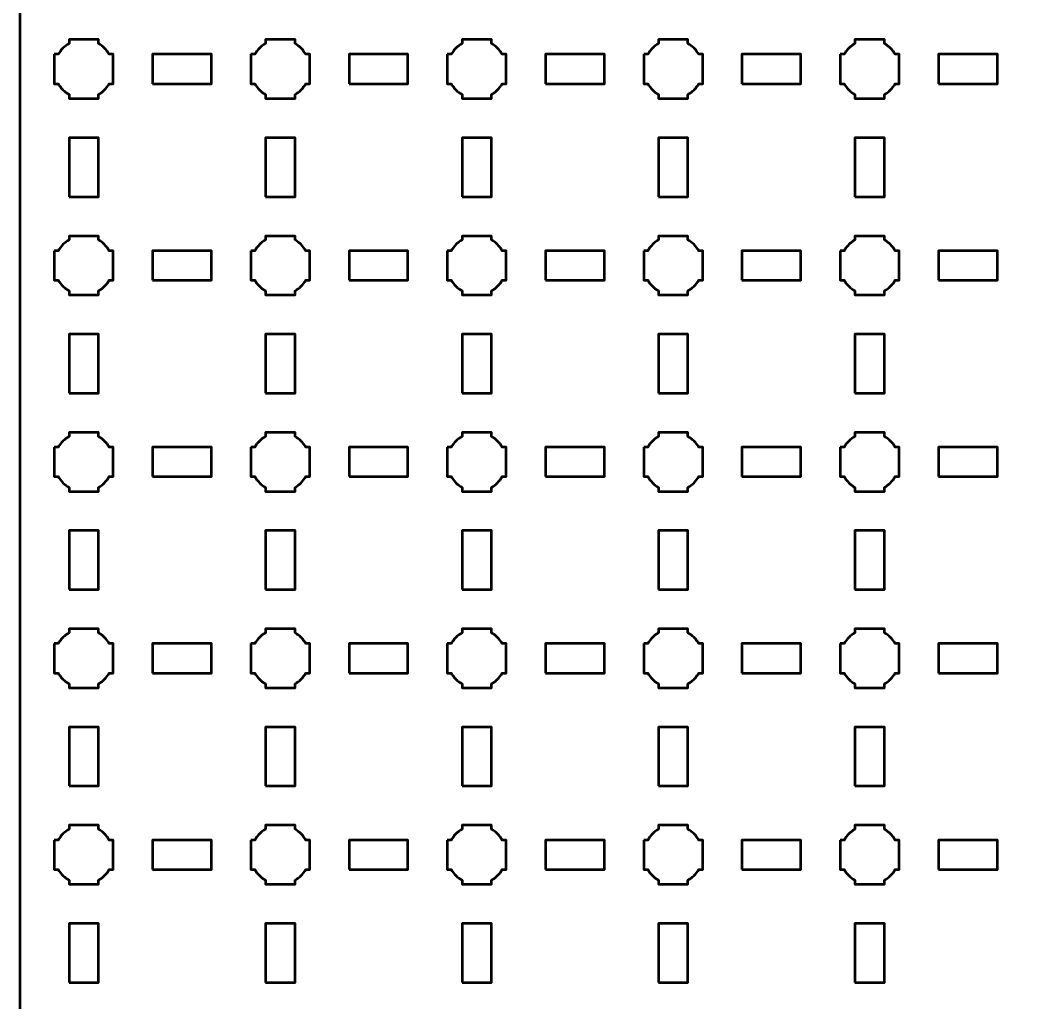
# Model space of a CAD drawing. Header units: centimetres. Extents: x -31.1 to 10.2, y -35.5 to 5.8.
# Drawn here: x -31.15 to -21, y -14.35 to -4.35 of the extents above; entities that cross this region are included whole.
import ezdxf

# ---------------------------------------------------------------- set-up
doc = ezdxf.new("R2010")
doc.units = ezdxf.units.CM
doc.header["$MEASUREMENT"] = 0
doc.layers.add('Layer 1', color=7, linetype='Continuous')

msp = doc.modelspace()

# ---------------------------------------------------------------- linework, layer by layer
at = {"layer": 'Layer 1', "color": 250, "lineweight": 53}
for points in [[(-29.8, -5), (-29.2, -5), (-29.2, -4.7), (-29.8, -4.7), (-29.8, -5)], [(-27.8, -5), (-27.2, -5), (-27.2, -4.7), (-27.8, -4.7), (-27.8, -5)], [(-25.8, -5), (-25.2, -5), (-25.2, -4.7), (-25.8, -4.7), (-25.8, -5)], [(-23.8, -5), (-23.2, -5), (-23.2, -4.7), (-23.8, -4.7), (-23.8, -5)], [(-21.8, -5), (-21.2, -5), (-21.2, -4.7), (-21.8, -4.7), (-21.8, -5)], [(-30.65, -6.15), (-30.35, -6.15), (-30.35, -5.55), (-30.65, -5.55), (-30.65, -6.15)], [(-28.65, -6.15), (-28.35, -6.15), (-28.35, -5.55), (-28.65, -5.55), (-28.65, -6.15)], [(-26.65, -6.15), (-26.35, -6.15), (-26.35, -5.55), (-26.65, -5.55), (-26.65, -6.15)], [(-24.65, -6.15), (-24.35, -6.15), (-24.35, -5.55), (-24.65, -5.55), (-24.65, -6.15)], [(-22.65, -6.15), (-22.35, -6.15), (-22.35, -5.55), (-22.65, -5.55), (-22.65, -6.15)], [(-29.8, -7), (-29.2, -7), (-29.2, -6.7), (-29.8, -6.7), (-29.8, -7)], [(-27.8, -7), (-27.2, -7), (-27.2, -6.7), (-27.8, -6.7), (-27.8, -7)], [(-25.8, -7), (-25.2, -7), (-25.2, -6.7), (-25.8, -6.7), (-25.8, -7)], [(-23.8, -7), (-23.2, -7), (-23.2, -6.7), (-23.8, -6.7), (-23.8, -7)], [(-21.8, -7), (-21.2, -7), (-21.2, -6.7), (-21.8, -6.7), (-21.8, -7)], [(-30.65, -8.15), (-30.35, -8.15), (-30.35, -7.55), (-30.65, -7.55), (-30.65, -8.15)], [(-28.65, -8.15), (-28.35, -8.15), (-28.35, -7.55), (-28.65, -7.55), (-28.65, -8.15)], [(-26.65, -8.15), (-26.35, -8.15), (-26.35, -7.55), (-26.65, -7.55), (-26.65, -8.15)], [(-24.65, -8.15), (-24.35, -8.15), (-24.35, -7.55), (-24.65, -7.55), (-24.65, -8.15)], [(-22.65, -8.15), (-22.35, -8.15), (-22.35, -7.55), (-22.65, -7.55), (-22.65, -8.15)], [(-29.8, -9), (-29.2, -9), (-29.2, -8.7), (-29.8, -8.7), (-29.8, -9)], [(-27.8, -9), (-27.2, -9), (-27.2, -8.7), (-27.8, -8.7), (-27.8, -9)], [(-25.8, -9), (-25.2, -9), (-25.2, -8.7), (-25.8, -8.7), (-25.8, -9)], [(-23.8, -9), (-23.2, -9), (-23.2, -8.7), (-23.8, -8.7), (-23.8, -9)], [(-21.8, -9), (-21.2, -9), (-21.2, -8.7), (-21.8, -8.7), (-21.8, -9)], [(-30.65, -10.15), (-30.35, -10.15), (-30.35, -9.55), (-30.65, -9.55), (-30.65, -10.15)], [(-28.65, -10.15), (-28.35, -10.15), (-28.35, -9.55), (-28.65, -9.55), (-28.65, -10.15)], [(-26.65, -10.15), (-26.35, -10.15), (-26.35, -9.55), (-26.65, -9.55), (-26.65, -10.15)], [(-24.65, -10.15), (-24.35, -10.15), (-24.35, -9.55), (-24.65, -9.55), (-24.65, -10.15)], [(-22.65, -10.15), (-22.35, -10.15), (-22.35, -9.55), (-22.65, -9.55), (-22.65, -10.15)], [(-29.8, -11), (-29.2, -11), (-29.2, -10.7), (-29.8, -10.7), (-29.8, -11)], [(-27.8, -11), (-27.2, -11), (-27.2, -10.7), (-27.8, -10.7), (-27.8, -11)], [(-25.8, -11), (-25.2, -11), (-25.2, -10.7), (-25.8, -10.7), (-25.8, -11)], [(-23.8, -11), (-23.2, -11), (-23.2, -10.7), (-23.8, -10.7), (-23.8, -11)], [(-21.8, -11), (-21.2, -11), (-21.2, -10.7), (-21.8, -10.7), (-21.8, -11)], [(-30.65, -12.15), (-30.35, -12.15), (-30.35, -11.55), (-30.65, -11.55), (-30.65, -12.15)], [(-28.65, -12.15), (-28.35, -12.15), (-28.35, -11.55), (-28.65, -11.55), (-28.65, -12.15)], [(-26.65, -12.15), (-26.35, -12.15), (-26.35, -11.55), (-26.65, -11.55), (-26.65, -12.15)], [(-24.65, -12.15), (-24.35, -12.15), (-24.35, -11.55), (-24.65, -11.55), (-24.65, -12.15)], [(-22.65, -12.15), (-22.35, -12.15), (-22.35, -11.55), (-22.65, -11.55), (-22.65, -12.15)], [(-29.8, -13), (-29.2, -13), (-29.2, -12.7), (-29.8, -12.7), (-29.8, -13)], [(-27.8, -13), (-27.2, -13), (-27.2, -12.7), (-27.8, -12.7), (-27.8, -13)], [(-25.8, -13), (-25.2, -13), (-25.2, -12.7), (-25.8, -12.7), (-25.8, -13)], [(-23.8, -13), (-23.2, -13), (-23.2, -12.7), (-23.8, -12.7), (-23.8, -13)], [(-21.8, -13), (-21.2, -13), (-21.2, -12.7), (-21.8, -12.7), (-21.8, -13)], [(-30.65, -14.15), (-30.35, -14.15), (-30.35, -13.55), (-30.65, -13.55), (-30.65, -14.15)], [(-28.65, -14.15), (-28.35, -14.15), (-28.35, -13.55), (-28.65, -13.55), (-28.65, -14.15)], [(-26.65, -14.15), (-26.35, -14.15), (-26.35, -13.55), (-26.65, -13.55), (-26.65, -14.15)], [(-24.65, -14.15), (-24.35, -14.15), (-24.35, -13.55), (-24.65, -13.55), (-24.65, -14.15)], [(-22.65, -14.15), (-22.35, -14.15), (-22.35, -13.55), (-22.65, -13.55), (-22.65, -14.15)]]:
    msp.add_lwpolyline(points, close=True, dxfattribs=at)
msp.add_open_spline([(-31.15, -35), (-31.15, -35), (-31.15, 5.3), (-31.15, 5.3), (-31.15, 5.3), (-31.15, 5.57609), (-30.92609, 5.8), (-30.65, 5.8), (-30.65, 5.8), (-30.65, 5.8), (9.65, 5.8), (9.65, 5.8), (9.65, 5.8), (9.92609, 5.8), (10.15, 5.57609), (10.15, 5.3), (10.15, 5.3), (10.15, 5.3), (10.15, -35), (10.15, -35), (10.15, -35), (10.15, -35.27609), (9.92609, -35.5), (9.65, -35.5), (9.65, -35.5), (9.65, -35.5), (-30.65, -35.5), (-30.65, -35.5), (-30.65, -35.5), (-30.92609, -35.5), (-31.15, -35.27609), (-31.15, -35)], degree=3, knots=[0, 0, 0, 0, 0.125, 0.125, 0.125, 0.125, 0.25, 0.25, 0.25, 0.25, 0.375, 0.375, 0.375, 0.375, 0.5, 0.5, 0.5, 0.5, 0.625, 0.625, 0.625, 0.625, 0.75, 0.75, 0.75, 0.75, 0.875, 0.875, 0.875, 0.875, 1, 1, 1, 1], dxfattribs=at)
at = {"layer": 'Layer 1', "lineweight": 53}
for points in [[(-30.8, -4.7), (-30.8, -4.7), (-30.75985, -4.7), (-30.75985, -4.7), (-30.75985, -4.7), (-30.7335, -4.65447), (-30.69553, -4.6165), (-30.65, -4.59015), (-30.65, -4.59015), (-30.65, -4.59015), (-30.65, -4.55), (-30.65, -4.55), (-30.65, -4.55), (-30.65, -4.55), (-30.5, -4.55), (-30.5, -4.55), (-30.5, -4.55), (-30.5, -4.55), (-30.35, -4.55), (-30.35, -4.55), (-30.35, -4.55), (-30.35, -4.55), (-30.35, -4.59015), (-30.35, -4.59015), (-30.35, -4.59015), (-30.30447, -4.6165), (-30.2665, -4.65447), (-30.24015, -4.7), (-30.24015, -4.7), (-30.24015, -4.7), (-30.2, -4.7), (-30.2, -4.7), (-30.2, -4.7), (-30.2, -4.7), (-30.2, -4.85), (-30.2, -4.85), (-30.2, -4.85), (-30.2, -4.85), (-30.2, -5), (-30.2, -5), (-30.2, -5), (-30.2, -5), (-30.24015, -5), (-30.24015, -5), (-30.24015, -5), (-30.2665, -5.04553), (-30.30447, -5.0835), (-30.35, -5.10985), (-30.35, -5.10985), (-30.35, -5.10985), (-30.35, -5.15), (-30.35, -5.15), (-30.35, -5.15), (-30.35, -5.15), (-30.5, -5.15), (-30.5, -5.15), (-30.5, -5.15), (-30.5, -5.15), (-30.65, -5.15), (-30.65, -5.15), (-30.65, -5.15), (-30.65, -5.15), (-30.65, -5.10985), (-30.65, -5.10985), (-30.65, -5.10985), (-30.69553, -5.0835), (-30.7335, -5.04553), (-30.75985, -5), (-30.75985, -5), (-30.75985, -5), (-30.8, -5), (-30.8, -5), (-30.8, -5), (-30.8, -5), (-30.8, -4.85), (-30.8, -4.85), (-30.8, -4.85), (-30.8, -4.85), (-30.8, -4.7), (-30.8, -4.7)], [(-28.8, -4.7), (-28.8, -4.7), (-28.75985, -4.7), (-28.75985, -4.7), (-28.75985, -4.7), (-28.7335, -4.65447), (-28.69553, -4.6165), (-28.65, -4.59015), (-28.65, -4.59015), (-28.65, -4.59015), (-28.65, -4.55), (-28.65, -4.55), (-28.65, -4.55), (-28.65, -4.55), (-28.5, -4.55), (-28.5, -4.55), (-28.5, -4.55), (-28.5, -4.55), (-28.35, -4.55), (-28.35, -4.55), (-28.35, -4.55), (-28.35, -4.55), (-28.35, -4.59015), (-28.35, -4.59015), (-28.35, -4.59015), (-28.30447, -4.6165), (-28.2665, -4.65447), (-28.24015, -4.7), (-28.24015, -4.7), (-28.24015, -4.7), (-28.2, -4.7), (-28.2, -4.7), (-28.2, -4.7), (-28.2, -4.7), (-28.2, -4.85), (-28.2, -4.85), (-28.2, -4.85), (-28.2, -4.85), (-28.2, -5), (-28.2, -5), (-28.2, -5), (-28.2, -5), (-28.24015, -5), (-28.24015, -5), (-28.24015, -5), (-28.2665, -5.04553), (-28.30447, -5.0835), (-28.35, -5.10985), (-28.35, -5.10985), (-28.35, -5.10985), (-28.35, -5.15), (-28.35, -5.15), (-28.35, -5.15), (-28.35, -5.15), (-28.5, -5.15), (-28.5, -5.15), (-28.5, -5.15), (-28.5, -5.15), (-28.65, -5.15), (-28.65, -5.15), (-28.65, -5.15), (-28.65, -5.15), (-28.65, -5.10985), (-28.65, -5.10985), (-28.65, -5.10985), (-28.69553, -5.0835), (-28.7335, -5.04553), (-28.75985, -5), (-28.75985, -5), (-28.75985, -5), (-28.8, -5), (-28.8, -5), (-28.8, -5), (-28.8, -5), (-28.8, -4.85), (-28.8, -4.85), (-28.8, -4.85), (-28.8, -4.85), (-28.8, -4.7), (-28.8, -4.7)], [(-26.8, -4.7), (-26.8, -4.7), (-26.75985, -4.7), (-26.75985, -4.7), (-26.75985, -4.7), (-26.7335, -4.65447), (-26.69553, -4.6165), (-26.65, -4.59015), (-26.65, -4.59015), (-26.65, -4.59015), (-26.65, -4.55), (-26.65, -4.55), (-26.65, -4.55), (-26.65, -4.55), (-26.5, -4.55), (-26.5, -4.55), (-26.5, -4.55), (-26.5, -4.55), (-26.35, -4.55), (-26.35, -4.55), (-26.35, -4.55), (-26.35, -4.55), (-26.35, -4.59015), (-26.35, -4.59015), (-26.35, -4.59015), (-26.30447, -4.6165), (-26.2665, -4.65447), (-26.24015, -4.7), (-26.24015, -4.7), (-26.24015, -4.7), (-26.2, -4.7), (-26.2, -4.7), (-26.2, -4.7), (-26.2, -4.7), (-26.2, -4.85), (-26.2, -4.85), (-26.2, -4.85), (-26.2, -4.85), (-26.2, -5), (-26.2, -5), (-26.2, -5), (-26.2, -5), (-26.24015, -5), (-26.24015, -5), (-26.24015, -5), (-26.2665, -5.04553), (-26.30447, -5.0835), (-26.35, -5.10985), (-26.35, -5.10985), (-26.35, -5.10985), (-26.35, -5.15), (-26.35, -5.15), (-26.35, -5.15), (-26.35, -5.15), (-26.5, -5.15), (-26.5, -5.15), (-26.5, -5.15), (-26.5, -5.15), (-26.65, -5.15), (-26.65, -5.15), (-26.65, -5.15), (-26.65, -5.15), (-26.65, -5.10985), (-26.65, -5.10985), (-26.65, -5.10985), (-26.69553, -5.0835), (-26.7335, -5.04553), (-26.75985, -5), (-26.75985, -5), (-26.75985, -5), (-26.8, -5), (-26.8, -5), (-26.8, -5), (-26.8, -5), (-26.8, -4.85), (-26.8, -4.85), (-26.8, -4.85), (-26.8, -4.85), (-26.8, -4.7), (-26.8, -4.7)], [(-24.8, -4.7), (-24.8, -4.7), (-24.75985, -4.7), (-24.75985, -4.7), (-24.75985, -4.7), (-24.7335, -4.65447), (-24.69553, -4.6165), (-24.65, -4.59015), (-24.65, -4.59015), (-24.65, -4.59015), (-24.65, -4.55), (-24.65, -4.55), (-24.65, -4.55), (-24.65, -4.55), (-24.5, -4.55), (-24.5, -4.55), (-24.5, -4.55), (-24.5, -4.55), (-24.35, -4.55), (-24.35, -4.55), (-24.35, -4.55), (-24.35, -4.55), (-24.35, -4.59015), (-24.35, -4.59015), (-24.35, -4.59015), (-24.30447, -4.6165), (-24.2665, -4.65447), (-24.24015, -4.7), (-24.24015, -4.7), (-24.24015, -4.7), (-24.2, -4.7), (-24.2, -4.7), (-24.2, -4.7), (-24.2, -4.7), (-24.2, -4.85), (-24.2, -4.85), (-24.2, -4.85), (-24.2, -4.85), (-24.2, -5), (-24.2, -5), (-24.2, -5), (-24.2, -5), (-24.24015, -5), (-24.24015, -5), (-24.24015, -5), (-24.2665, -5.04553), (-24.30447, -5.0835), (-24.35, -5.10985), (-24.35, -5.10985), (-24.35, -5.10985), (-24.35, -5.15), (-24.35, -5.15), (-24.35, -5.15), (-24.35, -5.15), (-24.5, -5.15), (-24.5, -5.15), (-24.5, -5.15), (-24.5, -5.15), (-24.65, -5.15), (-24.65, -5.15), (-24.65, -5.15), (-24.65, -5.15), (-24.65, -5.10985), (-24.65, -5.10985), (-24.65, -5.10985), (-24.69553, -5.0835), (-24.7335, -5.04553), (-24.75985, -5), (-24.75985, -5), (-24.75985, -5), (-24.8, -5), (-24.8, -5), (-24.8, -5), (-24.8, -5), (-24.8, -4.85), (-24.8, -4.85), (-24.8, -4.85), (-24.8, -4.85), (-24.8, -4.7), (-24.8, -4.7)], [(-22.8, -4.7), (-22.8, -4.7), (-22.75985, -4.7), (-22.75985, -4.7), (-22.75985, -4.7), (-22.7335, -4.65447), (-22.69553, -4.6165), (-22.65, -4.59015), (-22.65, -4.59015), (-22.65, -4.59015), (-22.65, -4.55), (-22.65, -4.55), (-22.65, -4.55), (-22.65, -4.55), (-22.5, -4.55), (-22.5, -4.55), (-22.5, -4.55), (-22.5, -4.55), (-22.35, -4.55), (-22.35, -4.55), (-22.35, -4.55), (-22.35, -4.55), (-22.35, -4.59015), (-22.35, -4.59015), (-22.35, -4.59015), (-22.30447, -4.6165), (-22.2665, -4.65447), (-22.24015, -4.7), (-22.24015, -4.7), (-22.24015, -4.7), (-22.2, -4.7), (-22.2, -4.7), (-22.2, -4.7), (-22.2, -4.7), (-22.2, -4.85), (-22.2, -4.85), (-22.2, -4.85), (-22.2, -4.85), (-22.2, -5), (-22.2, -5), (-22.2, -5), (-22.2, -5), (-22.24015, -5), (-22.24015, -5), (-22.24015, -5), (-22.2665, -5.04553), (-22.30447, -5.0835), (-22.35, -5.10985), (-22.35, -5.10985), (-22.35, -5.10985), (-22.35, -5.15), (-22.35, -5.15), (-22.35, -5.15), (-22.35, -5.15), (-22.5, -5.15), (-22.5, -5.15), (-22.5, -5.15), (-22.5, -5.15), (-22.65, -5.15), (-22.65, -5.15), (-22.65, -5.15), (-22.65, -5.15), (-22.65, -5.10985), (-22.65, -5.10985), (-22.65, -5.10985), (-22.69553, -5.0835), (-22.7335, -5.04553), (-22.75985, -5), (-22.75985, -5), (-22.75985, -5), (-22.8, -5), (-22.8, -5), (-22.8, -5), (-22.8, -5), (-22.8, -4.85), (-22.8, -4.85), (-22.8, -4.85), (-22.8, -4.85), (-22.8, -4.7), (-22.8, -4.7)], [(-30.8, -6.7), (-30.8, -6.7), (-30.75985, -6.7), (-30.75985, -6.7), (-30.75985, -6.7), (-30.7335, -6.65447), (-30.69553, -6.6165), (-30.65, -6.59015), (-30.65, -6.59015), (-30.65, -6.59015), (-30.65, -6.55), (-30.65, -6.55), (-30.65, -6.55), (-30.65, -6.55), (-30.5, -6.55), (-30.5, -6.55), (-30.5, -6.55), (-30.5, -6.55), (-30.35, -6.55), (-30.35, -6.55), (-30.35, -6.55), (-30.35, -6.55), (-30.35, -6.59015), (-30.35, -6.59015), (-30.35, -6.59015), (-30.30447, -6.6165), (-30.2665, -6.65447), (-30.24015, -6.7), (-30.24015, -6.7), (-30.24015, -6.7), (-30.2, -6.7), (-30.2, -6.7), (-30.2, -6.7), (-30.2, -6.7), (-30.2, -6.85), (-30.2, -6.85), (-30.2, -6.85), (-30.2, -6.85), (-30.2, -7), (-30.2, -7), (-30.2, -7), (-30.2, -7), (-30.24015, -7), (-30.24015, -7), (-30.24015, -7), (-30.2665, -7.04553), (-30.30447, -7.0835), (-30.35, -7.10985), (-30.35, -7.10985), (-30.35, -7.10985), (-30.35, -7.15), (-30.35, -7.15), (-30.35, -7.15), (-30.35, -7.15), (-30.5, -7.15), (-30.5, -7.15), (-30.5, -7.15), (-30.5, -7.15), (-30.65, -7.15), (-30.65, -7.15), (-30.65, -7.15), (-30.65, -7.15), (-30.65, -7.10985), (-30.65, -7.10985), (-30.65, -7.10985), (-30.69553, -7.0835), (-30.7335, -7.04553), (-30.75985, -7), (-30.75985, -7), (-30.75985, -7), (-30.8, -7), (-30.8, -7), (-30.8, -7), (-30.8, -7), (-30.8, -6.85), (-30.8, -6.85), (-30.8, -6.85), (-30.8, -6.85), (-30.8, -6.7), (-30.8, -6.7)], [(-28.8, -6.7), (-28.8, -6.7), (-28.75985, -6.7), (-28.75985, -6.7), (-28.75985, -6.7), (-28.7335, -6.65447), (-28.69553, -6.6165), (-28.65, -6.59015), (-28.65, -6.59015), (-28.65, -6.59015), (-28.65, -6.55), (-28.65, -6.55), (-28.65, -6.55), (-28.65, -6.55), (-28.5, -6.55), (-28.5, -6.55), (-28.5, -6.55), (-28.5, -6.55), (-28.35, -6.55), (-28.35, -6.55), (-28.35, -6.55), (-28.35, -6.55), (-28.35, -6.59015), (-28.35, -6.59015), (-28.35, -6.59015), (-28.30447, -6.6165), (-28.2665, -6.65447), (-28.24015, -6.7), (-28.24015, -6.7), (-28.24015, -6.7), (-28.2, -6.7), (-28.2, -6.7), (-28.2, -6.7), (-28.2, -6.7), (-28.2, -6.85), (-28.2, -6.85), (-28.2, -6.85), (-28.2, -6.85), (-28.2, -7), (-28.2, -7), (-28.2, -7), (-28.2, -7), (-28.24015, -7), (-28.24015, -7), (-28.24015, -7), (-28.2665, -7.04553), (-28.30447, -7.0835), (-28.35, -7.10985), (-28.35, -7.10985), (-28.35, -7.10985), (-28.35, -7.15), (-28.35, -7.15), (-28.35, -7.15), (-28.35, -7.15), (-28.5, -7.15), (-28.5, -7.15), (-28.5, -7.15), (-28.5, -7.15), (-28.65, -7.15), (-28.65, -7.15), (-28.65, -7.15), (-28.65, -7.15), (-28.65, -7.10985), (-28.65, -7.10985), (-28.65, -7.10985), (-28.69553, -7.0835), (-28.7335, -7.04553), (-28.75985, -7), (-28.75985, -7), (-28.75985, -7), (-28.8, -7), (-28.8, -7), (-28.8, -7), (-28.8, -7), (-28.8, -6.85), (-28.8, -6.85), (-28.8, -6.85), (-28.8, -6.85), (-28.8, -6.7), (-28.8, -6.7)], [(-26.8, -6.7), (-26.8, -6.7), (-26.75985, -6.7), (-26.75985, -6.7), (-26.75985, -6.7), (-26.7335, -6.65447), (-26.69553, -6.6165), (-26.65, -6.59015), (-26.65, -6.59015), (-26.65, -6.59015), (-26.65, -6.55), (-26.65, -6.55), (-26.65, -6.55), (-26.65, -6.55), (-26.5, -6.55), (-26.5, -6.55), (-26.5, -6.55), (-26.5, -6.55), (-26.35, -6.55), (-26.35, -6.55), (-26.35, -6.55), (-26.35, -6.55), (-26.35, -6.59015), (-26.35, -6.59015), (-26.35, -6.59015), (-26.30447, -6.6165), (-26.2665, -6.65447), (-26.24015, -6.7), (-26.24015, -6.7), (-26.24015, -6.7), (-26.2, -6.7), (-26.2, -6.7), (-26.2, -6.7), (-26.2, -6.7), (-26.2, -6.85), (-26.2, -6.85), (-26.2, -6.85), (-26.2, -6.85), (-26.2, -7), (-26.2, -7), (-26.2, -7), (-26.2, -7), (-26.24015, -7), (-26.24015, -7), (-26.24015, -7), (-26.2665, -7.04553), (-26.30447, -7.0835), (-26.35, -7.10985), (-26.35, -7.10985), (-26.35, -7.10985), (-26.35, -7.15), (-26.35, -7.15), (-26.35, -7.15), (-26.35, -7.15), (-26.5, -7.15), (-26.5, -7.15), (-26.5, -7.15), (-26.5, -7.15), (-26.65, -7.15), (-26.65, -7.15), (-26.65, -7.15), (-26.65, -7.15), (-26.65, -7.10985), (-26.65, -7.10985), (-26.65, -7.10985), (-26.69553, -7.0835), (-26.7335, -7.04553), (-26.75985, -7), (-26.75985, -7), (-26.75985, -7), (-26.8, -7), (-26.8, -7), (-26.8, -7), (-26.8, -7), (-26.8, -6.85), (-26.8, -6.85), (-26.8, -6.85), (-26.8, -6.85), (-26.8, -6.7), (-26.8, -6.7)], [(-24.8, -6.7), (-24.8, -6.7), (-24.75985, -6.7), (-24.75985, -6.7), (-24.75985, -6.7), (-24.7335, -6.65447), (-24.69553, -6.6165), (-24.65, -6.59015), (-24.65, -6.59015), (-24.65, -6.59015), (-24.65, -6.55), (-24.65, -6.55), (-24.65, -6.55), (-24.65, -6.55), (-24.5, -6.55), (-24.5, -6.55), (-24.5, -6.55), (-24.5, -6.55), (-24.35, -6.55), (-24.35, -6.55), (-24.35, -6.55), (-24.35, -6.55), (-24.35, -6.59015), (-24.35, -6.59015), (-24.35, -6.59015), (-24.30447, -6.6165), (-24.2665, -6.65447), (-24.24015, -6.7), (-24.24015, -6.7), (-24.24015, -6.7), (-24.2, -6.7), (-24.2, -6.7), (-24.2, -6.7), (-24.2, -6.7), (-24.2, -6.85), (-24.2, -6.85), (-24.2, -6.85), (-24.2, -6.85), (-24.2, -7), (-24.2, -7), (-24.2, -7), (-24.2, -7), (-24.24015, -7), (-24.24015, -7), (-24.24015, -7), (-24.2665, -7.04553), (-24.30447, -7.0835), (-24.35, -7.10985), (-24.35, -7.10985), (-24.35, -7.10985), (-24.35, -7.15), (-24.35, -7.15), (-24.35, -7.15), (-24.35, -7.15), (-24.5, -7.15), (-24.5, -7.15), (-24.5, -7.15), (-24.5, -7.15), (-24.65, -7.15), (-24.65, -7.15), (-24.65, -7.15), (-24.65, -7.15), (-24.65, -7.10985), (-24.65, -7.10985), (-24.65, -7.10985), (-24.69553, -7.0835), (-24.7335, -7.04553), (-24.75985, -7), (-24.75985, -7), (-24.75985, -7), (-24.8, -7), (-24.8, -7), (-24.8, -7), (-24.8, -7), (-24.8, -6.85), (-24.8, -6.85), (-24.8, -6.85), (-24.8, -6.85), (-24.8, -6.7), (-24.8, -6.7)], [(-22.8, -6.7), (-22.8, -6.7), (-22.75985, -6.7), (-22.75985, -6.7), (-22.75985, -6.7), (-22.7335, -6.65447), (-22.69553, -6.6165), (-22.65, -6.59015), (-22.65, -6.59015), (-22.65, -6.59015), (-22.65, -6.55), (-22.65, -6.55), (-22.65, -6.55), (-22.65, -6.55), (-22.5, -6.55), (-22.5, -6.55), (-22.5, -6.55), (-22.5, -6.55), (-22.35, -6.55), (-22.35, -6.55), (-22.35, -6.55), (-22.35, -6.55), (-22.35, -6.59015), (-22.35, -6.59015), (-22.35, -6.59015), (-22.30447, -6.6165), (-22.2665, -6.65447), (-22.24015, -6.7), (-22.24015, -6.7), (-22.24015, -6.7), (-22.2, -6.7), (-22.2, -6.7), (-22.2, -6.7), (-22.2, -6.7), (-22.2, -6.85), (-22.2, -6.85), (-22.2, -6.85), (-22.2, -6.85), (-22.2, -7), (-22.2, -7), (-22.2, -7), (-22.2, -7), (-22.24015, -7), (-22.24015, -7), (-22.24015, -7), (-22.2665, -7.04553), (-22.30447, -7.0835), (-22.35, -7.10985), (-22.35, -7.10985), (-22.35, -7.10985), (-22.35, -7.15), (-22.35, -7.15), (-22.35, -7.15), (-22.35, -7.15), (-22.5, -7.15), (-22.5, -7.15), (-22.5, -7.15), (-22.5, -7.15), (-22.65, -7.15), (-22.65, -7.15), (-22.65, -7.15), (-22.65, -7.15), (-22.65, -7.10985), (-22.65, -7.10985), (-22.65, -7.10985), (-22.69553, -7.0835), (-22.7335, -7.04553), (-22.75985, -7), (-22.75985, -7), (-22.75985, -7), (-22.8, -7), (-22.8, -7), (-22.8, -7), (-22.8, -7), (-22.8, -6.85), (-22.8, -6.85), (-22.8, -6.85), (-22.8, -6.85), (-22.8, -6.7), (-22.8, -6.7)], [(-30.8, -8.7), (-30.8, -8.7), (-30.75985, -8.7), (-30.75985, -8.7), (-30.75985, -8.7), (-30.7335, -8.65447), (-30.69553, -8.6165), (-30.65, -8.59015), (-30.65, -8.59015), (-30.65, -8.59015), (-30.65, -8.55), (-30.65, -8.55), (-30.65, -8.55), (-30.65, -8.55), (-30.5, -8.55), (-30.5, -8.55), (-30.5, -8.55), (-30.5, -8.55), (-30.35, -8.55), (-30.35, -8.55), (-30.35, -8.55), (-30.35, -8.55), (-30.35, -8.59015), (-30.35, -8.59015), (-30.35, -8.59015), (-30.30447, -8.6165), (-30.2665, -8.65447), (-30.24015, -8.7), (-30.24015, -8.7), (-30.24015, -8.7), (-30.2, -8.7), (-30.2, -8.7), (-30.2, -8.7), (-30.2, -8.7), (-30.2, -8.85), (-30.2, -8.85), (-30.2, -8.85), (-30.2, -8.85), (-30.2, -9), (-30.2, -9), (-30.2, -9), (-30.2, -9), (-30.24015, -9), (-30.24015, -9), (-30.24015, -9), (-30.2665, -9.04553), (-30.30447, -9.0835), (-30.35, -9.10985), (-30.35, -9.10985), (-30.35, -9.10985), (-30.35, -9.15), (-30.35, -9.15), (-30.35, -9.15), (-30.35, -9.15), (-30.5, -9.15), (-30.5, -9.15), (-30.5, -9.15), (-30.5, -9.15), (-30.65, -9.15), (-30.65, -9.15), (-30.65, -9.15), (-30.65, -9.15), (-30.65, -9.10985), (-30.65, -9.10985), (-30.65, -9.10985), (-30.69553, -9.0835), (-30.7335, -9.04553), (-30.75985, -9), (-30.75985, -9), (-30.75985, -9), (-30.8, -9), (-30.8, -9), (-30.8, -9), (-30.8, -9), (-30.8, -8.85), (-30.8, -8.85), (-30.8, -8.85), (-30.8, -8.85), (-30.8, -8.7), (-30.8, -8.7)], [(-28.8, -8.7), (-28.8, -8.7), (-28.75985, -8.7), (-28.75985, -8.7), (-28.75985, -8.7), (-28.7335, -8.65447), (-28.69553, -8.6165), (-28.65, -8.59015), (-28.65, -8.59015), (-28.65, -8.59015), (-28.65, -8.55), (-28.65, -8.55), (-28.65, -8.55), (-28.65, -8.55), (-28.5, -8.55), (-28.5, -8.55), (-28.5, -8.55), (-28.5, -8.55), (-28.35, -8.55), (-28.35, -8.55), (-28.35, -8.55), (-28.35, -8.55), (-28.35, -8.59015), (-28.35, -8.59015), (-28.35, -8.59015), (-28.30447, -8.6165), (-28.2665, -8.65447), (-28.24015, -8.7), (-28.24015, -8.7), (-28.24015, -8.7), (-28.2, -8.7), (-28.2, -8.7), (-28.2, -8.7), (-28.2, -8.7), (-28.2, -8.85), (-28.2, -8.85), (-28.2, -8.85), (-28.2, -8.85), (-28.2, -9), (-28.2, -9), (-28.2, -9), (-28.2, -9), (-28.24015, -9), (-28.24015, -9), (-28.24015, -9), (-28.2665, -9.04553), (-28.30447, -9.0835), (-28.35, -9.10985), (-28.35, -9.10985), (-28.35, -9.10985), (-28.35, -9.15), (-28.35, -9.15), (-28.35, -9.15), (-28.35, -9.15), (-28.5, -9.15), (-28.5, -9.15), (-28.5, -9.15), (-28.5, -9.15), (-28.65, -9.15), (-28.65, -9.15), (-28.65, -9.15), (-28.65, -9.15), (-28.65, -9.10985), (-28.65, -9.10985), (-28.65, -9.10985), (-28.69553, -9.0835), (-28.7335, -9.04553), (-28.75985, -9), (-28.75985, -9), (-28.75985, -9), (-28.8, -9), (-28.8, -9), (-28.8, -9), (-28.8, -9), (-28.8, -8.85), (-28.8, -8.85), (-28.8, -8.85), (-28.8, -8.85), (-28.8, -8.7), (-28.8, -8.7)], [(-26.8, -8.7), (-26.8, -8.7), (-26.75985, -8.7), (-26.75985, -8.7), (-26.75985, -8.7), (-26.7335, -8.65447), (-26.69553, -8.6165), (-26.65, -8.59015), (-26.65, -8.59015), (-26.65, -8.59015), (-26.65, -8.55), (-26.65, -8.55), (-26.65, -8.55), (-26.65, -8.55), (-26.5, -8.55), (-26.5, -8.55), (-26.5, -8.55), (-26.5, -8.55), (-26.35, -8.55), (-26.35, -8.55), (-26.35, -8.55), (-26.35, -8.55), (-26.35, -8.59015), (-26.35, -8.59015), (-26.35, -8.59015), (-26.30447, -8.6165), (-26.2665, -8.65447), (-26.24015, -8.7), (-26.24015, -8.7), (-26.24015, -8.7), (-26.2, -8.7), (-26.2, -8.7), (-26.2, -8.7), (-26.2, -8.7), (-26.2, -8.85), (-26.2, -8.85), (-26.2, -8.85), (-26.2, -8.85), (-26.2, -9), (-26.2, -9), (-26.2, -9), (-26.2, -9), (-26.24015, -9), (-26.24015, -9), (-26.24015, -9), (-26.2665, -9.04553), (-26.30447, -9.0835), (-26.35, -9.10985), (-26.35, -9.10985), (-26.35, -9.10985), (-26.35, -9.15), (-26.35, -9.15), (-26.35, -9.15), (-26.35, -9.15), (-26.5, -9.15), (-26.5, -9.15), (-26.5, -9.15), (-26.5, -9.15), (-26.65, -9.15), (-26.65, -9.15), (-26.65, -9.15), (-26.65, -9.15), (-26.65, -9.10985), (-26.65, -9.10985), (-26.65, -9.10985), (-26.69553, -9.0835), (-26.7335, -9.04553), (-26.75985, -9), (-26.75985, -9), (-26.75985, -9), (-26.8, -9), (-26.8, -9), (-26.8, -9), (-26.8, -9), (-26.8, -8.85), (-26.8, -8.85), (-26.8, -8.85), (-26.8, -8.85), (-26.8, -8.7), (-26.8, -8.7)], [(-24.8, -8.7), (-24.8, -8.7), (-24.75985, -8.7), (-24.75985, -8.7), (-24.75985, -8.7), (-24.7335, -8.65447), (-24.69553, -8.6165), (-24.65, -8.59015), (-24.65, -8.59015), (-24.65, -8.59015), (-24.65, -8.55), (-24.65, -8.55), (-24.65, -8.55), (-24.65, -8.55), (-24.5, -8.55), (-24.5, -8.55), (-24.5, -8.55), (-24.5, -8.55), (-24.35, -8.55), (-24.35, -8.55), (-24.35, -8.55), (-24.35, -8.55), (-24.35, -8.59015), (-24.35, -8.59015), (-24.35, -8.59015), (-24.30447, -8.6165), (-24.2665, -8.65447), (-24.24015, -8.7), (-24.24015, -8.7), (-24.24015, -8.7), (-24.2, -8.7), (-24.2, -8.7), (-24.2, -8.7), (-24.2, -8.7), (-24.2, -8.85), (-24.2, -8.85), (-24.2, -8.85), (-24.2, -8.85), (-24.2, -9), (-24.2, -9), (-24.2, -9), (-24.2, -9), (-24.24015, -9), (-24.24015, -9), (-24.24015, -9), (-24.2665, -9.04553), (-24.30447, -9.0835), (-24.35, -9.10985), (-24.35, -9.10985), (-24.35, -9.10985), (-24.35, -9.15), (-24.35, -9.15), (-24.35, -9.15), (-24.35, -9.15), (-24.5, -9.15), (-24.5, -9.15), (-24.5, -9.15), (-24.5, -9.15), (-24.65, -9.15), (-24.65, -9.15), (-24.65, -9.15), (-24.65, -9.15), (-24.65, -9.10985), (-24.65, -9.10985), (-24.65, -9.10985), (-24.69553, -9.0835), (-24.7335, -9.04553), (-24.75985, -9), (-24.75985, -9), (-24.75985, -9), (-24.8, -9), (-24.8, -9), (-24.8, -9), (-24.8, -9), (-24.8, -8.85), (-24.8, -8.85), (-24.8, -8.85), (-24.8, -8.85), (-24.8, -8.7), (-24.8, -8.7)], [(-22.8, -8.7), (-22.8, -8.7), (-22.75985, -8.7), (-22.75985, -8.7), (-22.75985, -8.7), (-22.7335, -8.65447), (-22.69553, -8.6165), (-22.65, -8.59015), (-22.65, -8.59015), (-22.65, -8.59015), (-22.65, -8.55), (-22.65, -8.55), (-22.65, -8.55), (-22.65, -8.55), (-22.5, -8.55), (-22.5, -8.55), (-22.5, -8.55), (-22.5, -8.55), (-22.35, -8.55), (-22.35, -8.55), (-22.35, -8.55), (-22.35, -8.55), (-22.35, -8.59015), (-22.35, -8.59015), (-22.35, -8.59015), (-22.30447, -8.6165), (-22.2665, -8.65447), (-22.24015, -8.7), (-22.24015, -8.7), (-22.24015, -8.7), (-22.2, -8.7), (-22.2, -8.7), (-22.2, -8.7), (-22.2, -8.7), (-22.2, -8.85), (-22.2, -8.85), (-22.2, -8.85), (-22.2, -8.85), (-22.2, -9), (-22.2, -9), (-22.2, -9), (-22.2, -9), (-22.24015, -9), (-22.24015, -9), (-22.24015, -9), (-22.2665, -9.04553), (-22.30447, -9.0835), (-22.35, -9.10985), (-22.35, -9.10985), (-22.35, -9.10985), (-22.35, -9.15), (-22.35, -9.15), (-22.35, -9.15), (-22.35, -9.15), (-22.5, -9.15), (-22.5, -9.15), (-22.5, -9.15), (-22.5, -9.15), (-22.65, -9.15), (-22.65, -9.15), (-22.65, -9.15), (-22.65, -9.15), (-22.65, -9.10985), (-22.65, -9.10985), (-22.65, -9.10985), (-22.69553, -9.0835), (-22.7335, -9.04553), (-22.75985, -9), (-22.75985, -9), (-22.75985, -9), (-22.8, -9), (-22.8, -9), (-22.8, -9), (-22.8, -9), (-22.8, -8.85), (-22.8, -8.85), (-22.8, -8.85), (-22.8, -8.85), (-22.8, -8.7), (-22.8, -8.7)], [(-30.8, -10.7), (-30.8, -10.7), (-30.75985, -10.7), (-30.75985, -10.7), (-30.75985, -10.7), (-30.7335, -10.65447), (-30.69553, -10.6165), (-30.65, -10.59015), (-30.65, -10.59015), (-30.65, -10.59015), (-30.65, -10.55), (-30.65, -10.55), (-30.65, -10.55), (-30.65, -10.55), (-30.5, -10.55), (-30.5, -10.55), (-30.5, -10.55), (-30.5, -10.55), (-30.35, -10.55), (-30.35, -10.55), (-30.35, -10.55), (-30.35, -10.55), (-30.35, -10.59015), (-30.35, -10.59015), (-30.35, -10.59015), (-30.30447, -10.6165), (-30.2665, -10.65447), (-30.24015, -10.7), (-30.24015, -10.7), (-30.24015, -10.7), (-30.2, -10.7), (-30.2, -10.7), (-30.2, -10.7), (-30.2, -10.7), (-30.2, -10.85), (-30.2, -10.85), (-30.2, -10.85), (-30.2, -10.85), (-30.2, -11), (-30.2, -11), (-30.2, -11), (-30.2, -11), (-30.24015, -11), (-30.24015, -11), (-30.24015, -11), (-30.2665, -11.04553), (-30.30447, -11.0835), (-30.35, -11.10985), (-30.35, -11.10985), (-30.35, -11.10985), (-30.35, -11.15), (-30.35, -11.15), (-30.35, -11.15), (-30.35, -11.15), (-30.5, -11.15), (-30.5, -11.15), (-30.5, -11.15), (-30.5, -11.15), (-30.65, -11.15), (-30.65, -11.15), (-30.65, -11.15), (-30.65, -11.15), (-30.65, -11.10985), (-30.65, -11.10985), (-30.65, -11.10985), (-30.69553, -11.0835), (-30.7335, -11.04553), (-30.75985, -11), (-30.75985, -11), (-30.75985, -11), (-30.8, -11), (-30.8, -11), (-30.8, -11), (-30.8, -11), (-30.8, -10.85), (-30.8, -10.85), (-30.8, -10.85), (-30.8, -10.85), (-30.8, -10.7), (-30.8, -10.7)], [(-28.8, -10.7), (-28.8, -10.7), (-28.75985, -10.7), (-28.75985, -10.7), (-28.75985, -10.7), (-28.7335, -10.65447), (-28.69553, -10.6165), (-28.65, -10.59015), (-28.65, -10.59015), (-28.65, -10.59015), (-28.65, -10.55), (-28.65, -10.55), (-28.65, -10.55), (-28.65, -10.55), (-28.5, -10.55), (-28.5, -10.55), (-28.5, -10.55), (-28.5, -10.55), (-28.35, -10.55), (-28.35, -10.55), (-28.35, -10.55), (-28.35, -10.55), (-28.35, -10.59015), (-28.35, -10.59015), (-28.35, -10.59015), (-28.30447, -10.6165), (-28.2665, -10.65447), (-28.24015, -10.7), (-28.24015, -10.7), (-28.24015, -10.7), (-28.2, -10.7), (-28.2, -10.7), (-28.2, -10.7), (-28.2, -10.7), (-28.2, -10.85), (-28.2, -10.85), (-28.2, -10.85), (-28.2, -10.85), (-28.2, -11), (-28.2, -11), (-28.2, -11), (-28.2, -11), (-28.24015, -11), (-28.24015, -11), (-28.24015, -11), (-28.2665, -11.04553), (-28.30447, -11.0835), (-28.35, -11.10985), (-28.35, -11.10985), (-28.35, -11.10985), (-28.35, -11.15), (-28.35, -11.15), (-28.35, -11.15), (-28.35, -11.15), (-28.5, -11.15), (-28.5, -11.15), (-28.5, -11.15), (-28.5, -11.15), (-28.65, -11.15), (-28.65, -11.15), (-28.65, -11.15), (-28.65, -11.15), (-28.65, -11.10985), (-28.65, -11.10985), (-28.65, -11.10985), (-28.69553, -11.0835), (-28.7335, -11.04553), (-28.75985, -11), (-28.75985, -11), (-28.75985, -11), (-28.8, -11), (-28.8, -11), (-28.8, -11), (-28.8, -11), (-28.8, -10.85), (-28.8, -10.85), (-28.8, -10.85), (-28.8, -10.85), (-28.8, -10.7), (-28.8, -10.7)], [(-26.8, -10.7), (-26.8, -10.7), (-26.75985, -10.7), (-26.75985, -10.7), (-26.75985, -10.7), (-26.7335, -10.65447), (-26.69553, -10.6165), (-26.65, -10.59015), (-26.65, -10.59015), (-26.65, -10.59015), (-26.65, -10.55), (-26.65, -10.55), (-26.65, -10.55), (-26.65, -10.55), (-26.5, -10.55), (-26.5, -10.55), (-26.5, -10.55), (-26.5, -10.55), (-26.35, -10.55), (-26.35, -10.55), (-26.35, -10.55), (-26.35, -10.55), (-26.35, -10.59015), (-26.35, -10.59015), (-26.35, -10.59015), (-26.30447, -10.6165), (-26.2665, -10.65447), (-26.24015, -10.7), (-26.24015, -10.7), (-26.24015, -10.7), (-26.2, -10.7), (-26.2, -10.7), (-26.2, -10.7), (-26.2, -10.7), (-26.2, -10.85), (-26.2, -10.85), (-26.2, -10.85), (-26.2, -10.85), (-26.2, -11), (-26.2, -11), (-26.2, -11), (-26.2, -11), (-26.24015, -11), (-26.24015, -11), (-26.24015, -11), (-26.2665, -11.04553), (-26.30447, -11.0835), (-26.35, -11.10985), (-26.35, -11.10985), (-26.35, -11.10985), (-26.35, -11.15), (-26.35, -11.15), (-26.35, -11.15), (-26.35, -11.15), (-26.5, -11.15), (-26.5, -11.15), (-26.5, -11.15), (-26.5, -11.15), (-26.65, -11.15), (-26.65, -11.15), (-26.65, -11.15), (-26.65, -11.15), (-26.65, -11.10985), (-26.65, -11.10985), (-26.65, -11.10985), (-26.69553, -11.0835), (-26.7335, -11.04553), (-26.75985, -11), (-26.75985, -11), (-26.75985, -11), (-26.8, -11), (-26.8, -11), (-26.8, -11), (-26.8, -11), (-26.8, -10.85), (-26.8, -10.85), (-26.8, -10.85), (-26.8, -10.85), (-26.8, -10.7), (-26.8, -10.7)], [(-24.8, -10.7), (-24.8, -10.7), (-24.75985, -10.7), (-24.75985, -10.7), (-24.75985, -10.7), (-24.7335, -10.65447), (-24.69553, -10.6165), (-24.65, -10.59015), (-24.65, -10.59015), (-24.65, -10.59015), (-24.65, -10.55), (-24.65, -10.55), (-24.65, -10.55), (-24.65, -10.55), (-24.5, -10.55), (-24.5, -10.55), (-24.5, -10.55), (-24.5, -10.55), (-24.35, -10.55), (-24.35, -10.55), (-24.35, -10.55), (-24.35, -10.55), (-24.35, -10.59015), (-24.35, -10.59015), (-24.35, -10.59015), (-24.30447, -10.6165), (-24.2665, -10.65447), (-24.24015, -10.7), (-24.24015, -10.7), (-24.24015, -10.7), (-24.2, -10.7), (-24.2, -10.7), (-24.2, -10.7), (-24.2, -10.7), (-24.2, -10.85), (-24.2, -10.85), (-24.2, -10.85), (-24.2, -10.85), (-24.2, -11), (-24.2, -11), (-24.2, -11), (-24.2, -11), (-24.24015, -11), (-24.24015, -11), (-24.24015, -11), (-24.2665, -11.04553), (-24.30447, -11.0835), (-24.35, -11.10985), (-24.35, -11.10985), (-24.35, -11.10985), (-24.35, -11.15), (-24.35, -11.15), (-24.35, -11.15), (-24.35, -11.15), (-24.5, -11.15), (-24.5, -11.15), (-24.5, -11.15), (-24.5, -11.15), (-24.65, -11.15), (-24.65, -11.15), (-24.65, -11.15), (-24.65, -11.15), (-24.65, -11.10985), (-24.65, -11.10985), (-24.65, -11.10985), (-24.69553, -11.0835), (-24.7335, -11.04553), (-24.75985, -11), (-24.75985, -11), (-24.75985, -11), (-24.8, -11), (-24.8, -11), (-24.8, -11), (-24.8, -11), (-24.8, -10.85), (-24.8, -10.85), (-24.8, -10.85), (-24.8, -10.85), (-24.8, -10.7), (-24.8, -10.7)], [(-22.8, -10.7), (-22.8, -10.7), (-22.75985, -10.7), (-22.75985, -10.7), (-22.75985, -10.7), (-22.7335, -10.65447), (-22.69553, -10.6165), (-22.65, -10.59015), (-22.65, -10.59015), (-22.65, -10.59015), (-22.65, -10.55), (-22.65, -10.55), (-22.65, -10.55), (-22.65, -10.55), (-22.5, -10.55), (-22.5, -10.55), (-22.5, -10.55), (-22.5, -10.55), (-22.35, -10.55), (-22.35, -10.55), (-22.35, -10.55), (-22.35, -10.55), (-22.35, -10.59015), (-22.35, -10.59015), (-22.35, -10.59015), (-22.30447, -10.6165), (-22.2665, -10.65447), (-22.24015, -10.7), (-22.24015, -10.7), (-22.24015, -10.7), (-22.2, -10.7), (-22.2, -10.7), (-22.2, -10.7), (-22.2, -10.7), (-22.2, -10.85), (-22.2, -10.85), (-22.2, -10.85), (-22.2, -10.85), (-22.2, -11), (-22.2, -11), (-22.2, -11), (-22.2, -11), (-22.24015, -11), (-22.24015, -11), (-22.24015, -11), (-22.2665, -11.04553), (-22.30447, -11.0835), (-22.35, -11.10985), (-22.35, -11.10985), (-22.35, -11.10985), (-22.35, -11.15), (-22.35, -11.15), (-22.35, -11.15), (-22.35, -11.15), (-22.5, -11.15), (-22.5, -11.15), (-22.5, -11.15), (-22.5, -11.15), (-22.65, -11.15), (-22.65, -11.15), (-22.65, -11.15), (-22.65, -11.15), (-22.65, -11.10985), (-22.65, -11.10985), (-22.65, -11.10985), (-22.69553, -11.0835), (-22.7335, -11.04553), (-22.75985, -11), (-22.75985, -11), (-22.75985, -11), (-22.8, -11), (-22.8, -11), (-22.8, -11), (-22.8, -11), (-22.8, -10.85), (-22.8, -10.85), (-22.8, -10.85), (-22.8, -10.85), (-22.8, -10.7), (-22.8, -10.7)], [(-30.8, -12.7), (-30.8, -12.7), (-30.75985, -12.7), (-30.75985, -12.7), (-30.75985, -12.7), (-30.7335, -12.65447), (-30.69553, -12.6165), (-30.65, -12.59015), (-30.65, -12.59015), (-30.65, -12.59015), (-30.65, -12.55), (-30.65, -12.55), (-30.65, -12.55), (-30.65, -12.55), (-30.5, -12.55), (-30.5, -12.55), (-30.5, -12.55), (-30.5, -12.55), (-30.35, -12.55), (-30.35, -12.55), (-30.35, -12.55), (-30.35, -12.55), (-30.35, -12.59015), (-30.35, -12.59015), (-30.35, -12.59015), (-30.30447, -12.6165), (-30.2665, -12.65447), (-30.24015, -12.7), (-30.24015, -12.7), (-30.24015, -12.7), (-30.2, -12.7), (-30.2, -12.7), (-30.2, -12.7), (-30.2, -12.7), (-30.2, -12.85), (-30.2, -12.85), (-30.2, -12.85), (-30.2, -12.85), (-30.2, -13), (-30.2, -13), (-30.2, -13), (-30.2, -13), (-30.24015, -13), (-30.24015, -13), (-30.24015, -13), (-30.2665, -13.04553), (-30.30447, -13.0835), (-30.35, -13.10985), (-30.35, -13.10985), (-30.35, -13.10985), (-30.35, -13.15), (-30.35, -13.15), (-30.35, -13.15), (-30.35, -13.15), (-30.5, -13.15), (-30.5, -13.15), (-30.5, -13.15), (-30.5, -13.15), (-30.65, -13.15), (-30.65, -13.15), (-30.65, -13.15), (-30.65, -13.15), (-30.65, -13.10985), (-30.65, -13.10985), (-30.65, -13.10985), (-30.69553, -13.0835), (-30.7335, -13.04553), (-30.75985, -13), (-30.75985, -13), (-30.75985, -13), (-30.8, -13), (-30.8, -13), (-30.8, -13), (-30.8, -13), (-30.8, -12.85), (-30.8, -12.85), (-30.8, -12.85), (-30.8, -12.85), (-30.8, -12.7), (-30.8, -12.7)], [(-28.8, -12.7), (-28.8, -12.7), (-28.75985, -12.7), (-28.75985, -12.7), (-28.75985, -12.7), (-28.7335, -12.65447), (-28.69553, -12.6165), (-28.65, -12.59015), (-28.65, -12.59015), (-28.65, -12.59015), (-28.65, -12.55), (-28.65, -12.55), (-28.65, -12.55), (-28.65, -12.55), (-28.5, -12.55), (-28.5, -12.55), (-28.5, -12.55), (-28.5, -12.55), (-28.35, -12.55), (-28.35, -12.55), (-28.35, -12.55), (-28.35, -12.55), (-28.35, -12.59015), (-28.35, -12.59015), (-28.35, -12.59015), (-28.30447, -12.6165), (-28.2665, -12.65447), (-28.24015, -12.7), (-28.24015, -12.7), (-28.24015, -12.7), (-28.2, -12.7), (-28.2, -12.7), (-28.2, -12.7), (-28.2, -12.7), (-28.2, -12.85), (-28.2, -12.85), (-28.2, -12.85), (-28.2, -12.85), (-28.2, -13), (-28.2, -13), (-28.2, -13), (-28.2, -13), (-28.24015, -13), (-28.24015, -13), (-28.24015, -13), (-28.2665, -13.04553), (-28.30447, -13.0835), (-28.35, -13.10985), (-28.35, -13.10985), (-28.35, -13.10985), (-28.35, -13.15), (-28.35, -13.15), (-28.35, -13.15), (-28.35, -13.15), (-28.5, -13.15), (-28.5, -13.15), (-28.5, -13.15), (-28.5, -13.15), (-28.65, -13.15), (-28.65, -13.15), (-28.65, -13.15), (-28.65, -13.15), (-28.65, -13.10985), (-28.65, -13.10985), (-28.65, -13.10985), (-28.69553, -13.0835), (-28.7335, -13.04553), (-28.75985, -13), (-28.75985, -13), (-28.75985, -13), (-28.8, -13), (-28.8, -13), (-28.8, -13), (-28.8, -13), (-28.8, -12.85), (-28.8, -12.85), (-28.8, -12.85), (-28.8, -12.85), (-28.8, -12.7), (-28.8, -12.7)], [(-26.8, -12.7), (-26.8, -12.7), (-26.75985, -12.7), (-26.75985, -12.7), (-26.75985, -12.7), (-26.7335, -12.65447), (-26.69553, -12.6165), (-26.65, -12.59015), (-26.65, -12.59015), (-26.65, -12.59015), (-26.65, -12.55), (-26.65, -12.55), (-26.65, -12.55), (-26.65, -12.55), (-26.5, -12.55), (-26.5, -12.55), (-26.5, -12.55), (-26.5, -12.55), (-26.35, -12.55), (-26.35, -12.55), (-26.35, -12.55), (-26.35, -12.55), (-26.35, -12.59015), (-26.35, -12.59015), (-26.35, -12.59015), (-26.30447, -12.6165), (-26.2665, -12.65447), (-26.24015, -12.7), (-26.24015, -12.7), (-26.24015, -12.7), (-26.2, -12.7), (-26.2, -12.7), (-26.2, -12.7), (-26.2, -12.7), (-26.2, -12.85), (-26.2, -12.85), (-26.2, -12.85), (-26.2, -12.85), (-26.2, -13), (-26.2, -13), (-26.2, -13), (-26.2, -13), (-26.24015, -13), (-26.24015, -13), (-26.24015, -13), (-26.2665, -13.04553), (-26.30447, -13.0835), (-26.35, -13.10985), (-26.35, -13.10985), (-26.35, -13.10985), (-26.35, -13.15), (-26.35, -13.15), (-26.35, -13.15), (-26.35, -13.15), (-26.5, -13.15), (-26.5, -13.15), (-26.5, -13.15), (-26.5, -13.15), (-26.65, -13.15), (-26.65, -13.15), (-26.65, -13.15), (-26.65, -13.15), (-26.65, -13.10985), (-26.65, -13.10985), (-26.65, -13.10985), (-26.69553, -13.0835), (-26.7335, -13.04553), (-26.75985, -13), (-26.75985, -13), (-26.75985, -13), (-26.8, -13), (-26.8, -13), (-26.8, -13), (-26.8, -13), (-26.8, -12.85), (-26.8, -12.85), (-26.8, -12.85), (-26.8, -12.85), (-26.8, -12.7), (-26.8, -12.7)], [(-24.8, -12.7), (-24.8, -12.7), (-24.75985, -12.7), (-24.75985, -12.7), (-24.75985, -12.7), (-24.7335, -12.65447), (-24.69553, -12.6165), (-24.65, -12.59015), (-24.65, -12.59015), (-24.65, -12.59015), (-24.65, -12.55), (-24.65, -12.55), (-24.65, -12.55), (-24.65, -12.55), (-24.5, -12.55), (-24.5, -12.55), (-24.5, -12.55), (-24.5, -12.55), (-24.35, -12.55), (-24.35, -12.55), (-24.35, -12.55), (-24.35, -12.55), (-24.35, -12.59015), (-24.35, -12.59015), (-24.35, -12.59015), (-24.30447, -12.6165), (-24.2665, -12.65447), (-24.24015, -12.7), (-24.24015, -12.7), (-24.24015, -12.7), (-24.2, -12.7), (-24.2, -12.7), (-24.2, -12.7), (-24.2, -12.7), (-24.2, -12.85), (-24.2, -12.85), (-24.2, -12.85), (-24.2, -12.85), (-24.2, -13), (-24.2, -13), (-24.2, -13), (-24.2, -13), (-24.24015, -13), (-24.24015, -13), (-24.24015, -13), (-24.2665, -13.04553), (-24.30447, -13.0835), (-24.35, -13.10985), (-24.35, -13.10985), (-24.35, -13.10985), (-24.35, -13.15), (-24.35, -13.15), (-24.35, -13.15), (-24.35, -13.15), (-24.5, -13.15), (-24.5, -13.15), (-24.5, -13.15), (-24.5, -13.15), (-24.65, -13.15), (-24.65, -13.15), (-24.65, -13.15), (-24.65, -13.15), (-24.65, -13.10985), (-24.65, -13.10985), (-24.65, -13.10985), (-24.69553, -13.0835), (-24.7335, -13.04553), (-24.75985, -13), (-24.75985, -13), (-24.75985, -13), (-24.8, -13), (-24.8, -13), (-24.8, -13), (-24.8, -13), (-24.8, -12.85), (-24.8, -12.85), (-24.8, -12.85), (-24.8, -12.85), (-24.8, -12.7), (-24.8, -12.7)], [(-22.8, -12.7), (-22.8, -12.7), (-22.75985, -12.7), (-22.75985, -12.7), (-22.75985, -12.7), (-22.7335, -12.65447), (-22.69553, -12.6165), (-22.65, -12.59015), (-22.65, -12.59015), (-22.65, -12.59015), (-22.65, -12.55), (-22.65, -12.55), (-22.65, -12.55), (-22.65, -12.55), (-22.5, -12.55), (-22.5, -12.55), (-22.5, -12.55), (-22.5, -12.55), (-22.35, -12.55), (-22.35, -12.55), (-22.35, -12.55), (-22.35, -12.55), (-22.35, -12.59015), (-22.35, -12.59015), (-22.35, -12.59015), (-22.30447, -12.6165), (-22.2665, -12.65447), (-22.24015, -12.7), (-22.24015, -12.7), (-22.24015, -12.7), (-22.2, -12.7), (-22.2, -12.7), (-22.2, -12.7), (-22.2, -12.7), (-22.2, -12.85), (-22.2, -12.85), (-22.2, -12.85), (-22.2, -12.85), (-22.2, -13), (-22.2, -13), (-22.2, -13), (-22.2, -13), (-22.24015, -13), (-22.24015, -13), (-22.24015, -13), (-22.2665, -13.04553), (-22.30447, -13.0835), (-22.35, -13.10985), (-22.35, -13.10985), (-22.35, -13.10985), (-22.35, -13.15), (-22.35, -13.15), (-22.35, -13.15), (-22.35, -13.15), (-22.5, -13.15), (-22.5, -13.15), (-22.5, -13.15), (-22.5, -13.15), (-22.65, -13.15), (-22.65, -13.15), (-22.65, -13.15), (-22.65, -13.15), (-22.65, -13.10985), (-22.65, -13.10985), (-22.65, -13.10985), (-22.69553, -13.0835), (-22.7335, -13.04553), (-22.75985, -13), (-22.75985, -13), (-22.75985, -13), (-22.8, -13), (-22.8, -13), (-22.8, -13), (-22.8, -13), (-22.8, -12.85), (-22.8, -12.85), (-22.8, -12.85), (-22.8, -12.85), (-22.8, -12.7), (-22.8, -12.7)]]:
    msp.add_open_spline(points, degree=3, knots=[0, 0, 0, 0, 0.05, 0.05, 0.05, 0.05, 0.1, 0.1, 0.1, 0.1, 0.15, 0.15, 0.15, 0.15, 0.2, 0.2, 0.2, 0.2, 0.25, 0.25, 0.25, 0.25, 0.3, 0.3, 0.3, 0.3, 0.35, 0.35, 0.35, 0.35, 0.4, 0.4, 0.4, 0.4, 0.45, 0.45, 0.45, 0.45, 0.5, 0.5, 0.5, 0.5, 0.55, 0.55, 0.55, 0.55, 0.6, 0.6, 0.6, 0.6, 0.65, 0.65, 0.65, 0.65, 0.7, 0.7, 0.7, 0.7, 0.75, 0.75, 0.75, 0.75, 0.8, 0.8, 0.8, 0.8, 0.85, 0.85, 0.85, 0.85, 0.9, 0.9, 0.9, 0.9, 0.95, 0.95, 0.95, 0.95, 1, 1, 1, 1], dxfattribs=at)

doc.saveas('drawing.dxf')
